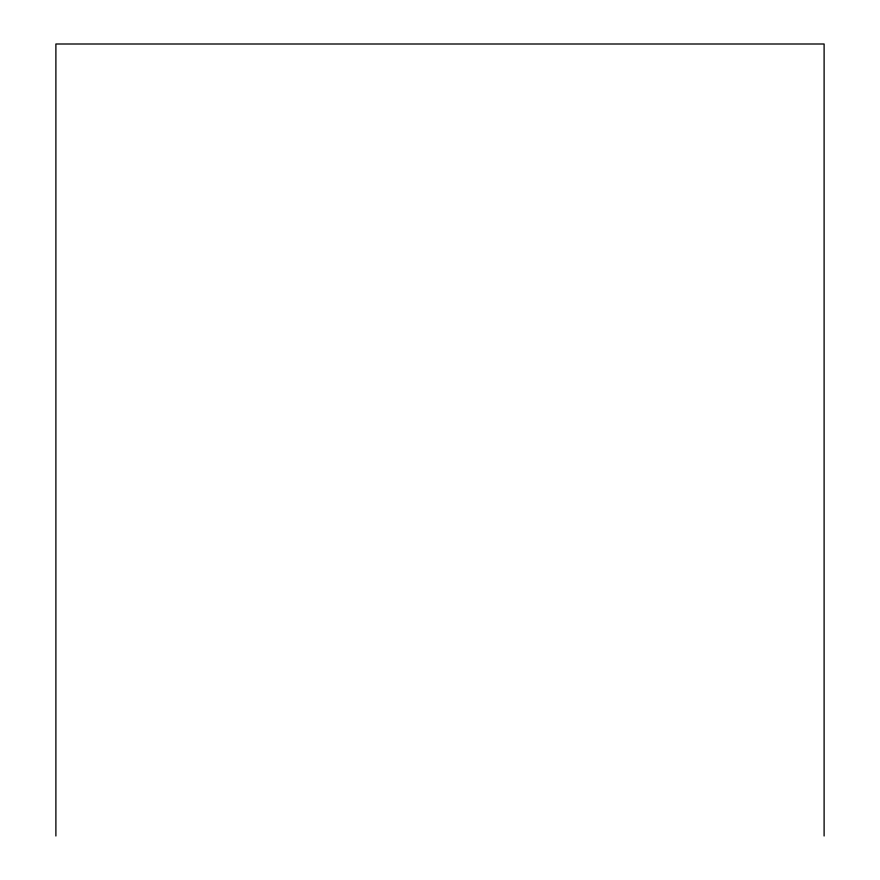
<?xml version="1.0" encoding="UTF-8"?>
<svg xmlns="http://www.w3.org/2000/svg" width="880" height="880" viewBox="0 0 880 880"><rect width="100%" height="100%" fill="white"/><g stroke="black" fill="none" stroke-linecap="round" stroke-linejoin="round"><path stroke-width="1.32" d="M824.109 836L824.109 44L55.891 44L55.891 836"/></g></svg>
